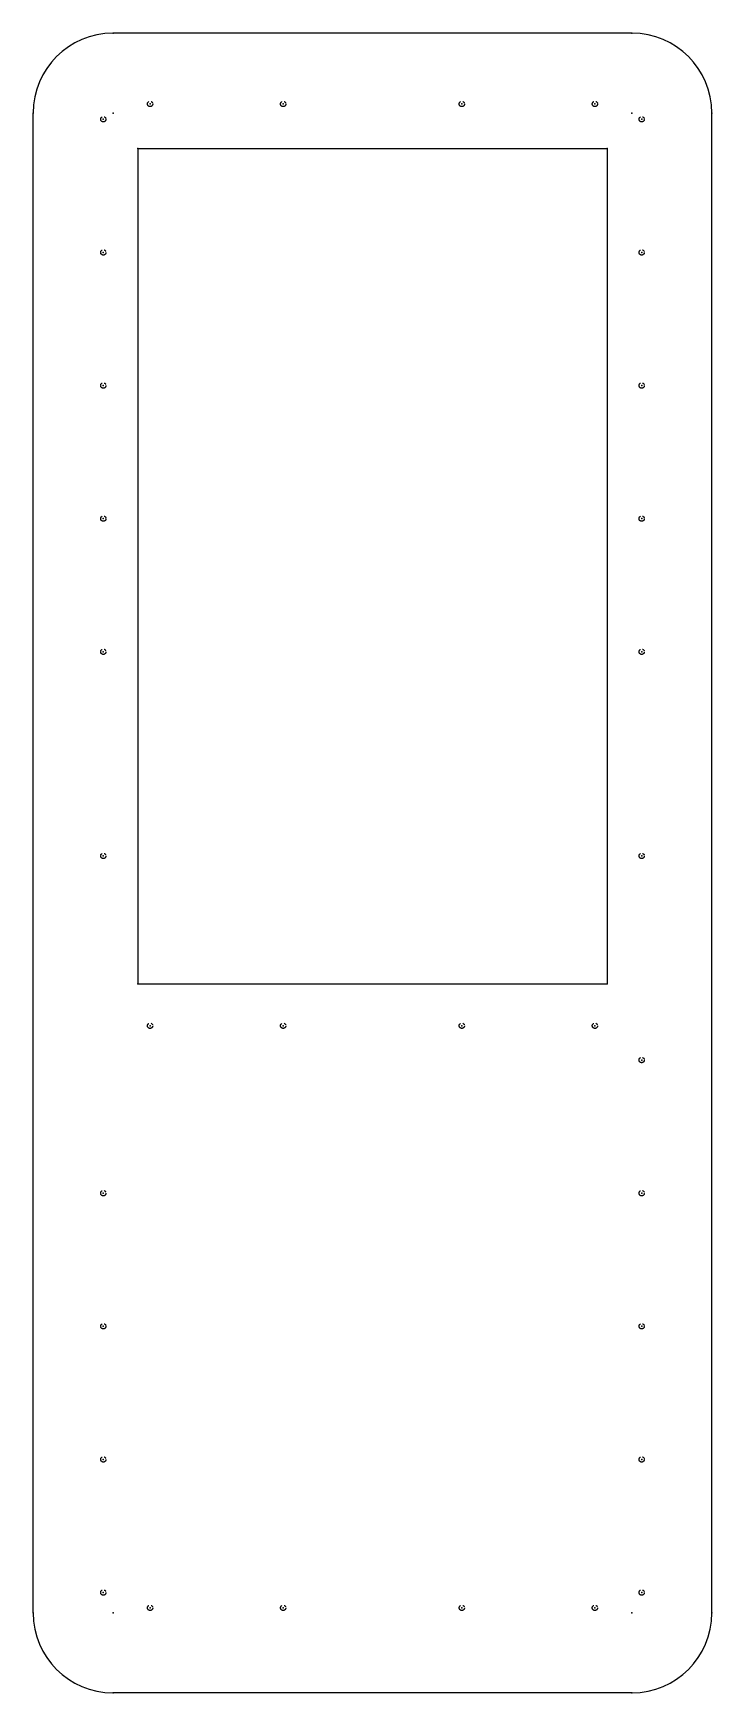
# Model space of a CAD drawing. Header units: millimetres. Extents: x -765 to 0, y 0 to 1870.
import ezdxf

# ---------------------------------------------------------------- set-up
doc = ezdxf.new("R2010")
doc.units = ezdxf.units.MM
doc.header["$PDSIZE"] = -1
doc.linetypes.add('CENTERX2', pattern=[20.32, 12.7, -2.54, 2.54, -2.54])

msp = doc.modelspace()

# ---------------------------------------------------------------- linework, layer by layer
at = {"color": 7, "linetype": 'Continuous'}
for p, q in [((-90, 1870), (-675, 1870)), ((-765, 90), (-765, 1780)), ((0, 90), (0, 1780)), ((-647, 1739.93), (-118, 1739.93)), ((-647, 1739.93), (-647, 798.93)), ((-118, 1739.93), (-118, 798.93)), ((-647, 798.93), (-118, 798.93)), ((-90, 0), (-675, 0))]:
    msp.add_line(p, q, dxfattribs=at)
at = {"color": 7, "linetype": 'Continuous', "lineweight": 15}
for p, q in [((-90, 1870), (-675, 1870)), ((-765, 1780), (-765, 90)), ((0, 90), (0, 1780)), ((-647, 1739.93), (-647, 798.93)), ((-118, 1739.93), (-647, 1739.93)), ((-118, 798.93), (-118, 1739.93)), ((-647, 798.93), (-118, 798.93)), ((-675, 0), (-90, 0))]:
    msp.add_line(p, q, dxfattribs=at)
at = {"color": 7, "linetype": 'CENTERX2'}
for centre in [(-633.2, 1790.2666), (-483.2, 1790.2666), (-281.8, 1790.2666), (-131.8, 1790.2666), (-685.9366, 1773.0032), (-79.0634, 1773.0032), (-685.9366, 1623.0032), (-79.0634, 1623.0032), (-685.9366, 1473.0032), (-79.0634, 1473.0032), (-685.9366, 1323.0032), (-79.0634, 1323.0032), (-685.9366, 1173.0032), (-79.0634, 1173.0032), (-685.9366, 943.0032), (-79.0634, 943.0032), (-633.2, 751.5934), (-483.2, 751.5934), (-281.8, 751.5934), (-131.8, 751.5934), (-79.0634, 713.0032), (-685.9366, 563.0032), (-79.0634, 563.0032), (-685.9366, 413.0032), (-79.0634, 413.0032), (-685.9366, 263.0032), (-79.0634, 263.0032), (-685.9366, 113.0032), (-79.0634, 113.0032), (-633.2, 95.7398), (-483.2, 95.7398), (-281.8, 95.7398), (-131.8, 95.7398)]:
    msp.add_circle(centre, 3, dxfattribs=at)
at = {"color": 7, "linetype": 'Continuous'}
for centre, start, end in [((-675, 1780), 90, 180), ((-90, 1780), 0, 90), ((-675, 90), 180, 270), ((-90, 90), 270, 0)]:
    msp.add_arc(centre, 90, start, end, dxfattribs=at)
at = {"color": 7, "linetype": 'Continuous', "lineweight": 15}
for centre, start, end in [((-90, 1780), 0, 90), ((-675, 1780), 90, 180), ((-675, 90), 180, 270), ((-90, 90), 270, 0)]:
    msp.add_arc(centre, 90, start, end, dxfattribs=at)
at = {"color": 7, "linetype": 'Continuous'}
for p in [(-675, 1870), (-90, 1870), (-765, 1780), (-675, 1780), (-675, 1780), (-633.2, 1790.2666), (-633.2, 1790.2666), (-483.2, 1790.2666), (-483.2, 1790.2666), (-281.8, 1790.2666), (-281.8, 1790.2666), (-131.8, 1790.2666), (-131.8, 1790.2666), (-90, 1780), (-90, 1780), (0, 1780), (-685.9366, 1773.0032), (-685.9366, 1773.0032), (-79.0634, 1773.0032), (-79.0634, 1773.0032), (-647, 1739.93), (-118, 1739.93), (-685.9366, 1623.0032), (-685.9366, 1623.0032), (-79.0634, 1623.0032), (-79.0634, 1623.0032), (-685.9366, 1473.0032), (-685.9366, 1473.0032), (-79.0634, 1473.0032), (-79.0634, 1473.0032), (-685.9366, 1323.0032), (-685.9366, 1323.0032), (-79.0634, 1323.0032), (-79.0634, 1323.0032), (-685.9366, 1173.0032), (-685.9366, 1173.0032), (-79.0634, 1173.0032), (-79.0634, 1173.0032), (-685.9366, 943.0032), (-685.9366, 943.0032), (-79.0634, 943.0032), (-79.0634, 943.0032), (-647, 798.93), (-118, 798.93), (-633.2, 751.5934), (-633.2, 751.5934), (-483.2, 751.5934), (-483.2, 751.5934), (-281.8, 751.5934), (-281.8, 751.5934), (-131.8, 751.5934), (-131.8, 751.5934), (-79.0634, 713.0032), (-79.0634, 713.0032), (-685.9366, 563.0032), (-685.9366, 563.0032), (-79.0634, 563.0032), (-79.0634, 563.0032), (-685.9366, 413.0032), (-685.9366, 413.0032), (-79.0634, 413.0032), (-79.0634, 413.0032), (-685.9366, 263.0032), (-685.9366, 263.0032), (-79.0634, 263.0032), (-79.0634, 263.0032), (-685.9366, 113.0032), (-685.9366, 113.0032), (-79.0634, 113.0032), (-79.0634, 113.0032), (-633.2, 95.7398), (-633.2, 95.7398), (-483.2, 95.7398), (-483.2, 95.7398), (-281.8, 95.7398), (-281.8, 95.7398), (-131.8, 95.7398), (-131.8, 95.7398), (-765, 90), (-675, 90), (-675, 90), (-90, 90), (-90, 90), (0, 90), (-675, 0), (-90, 0)]:
    msp.add_point(p, dxfattribs=at)

doc.saveas('drawing.dxf')
